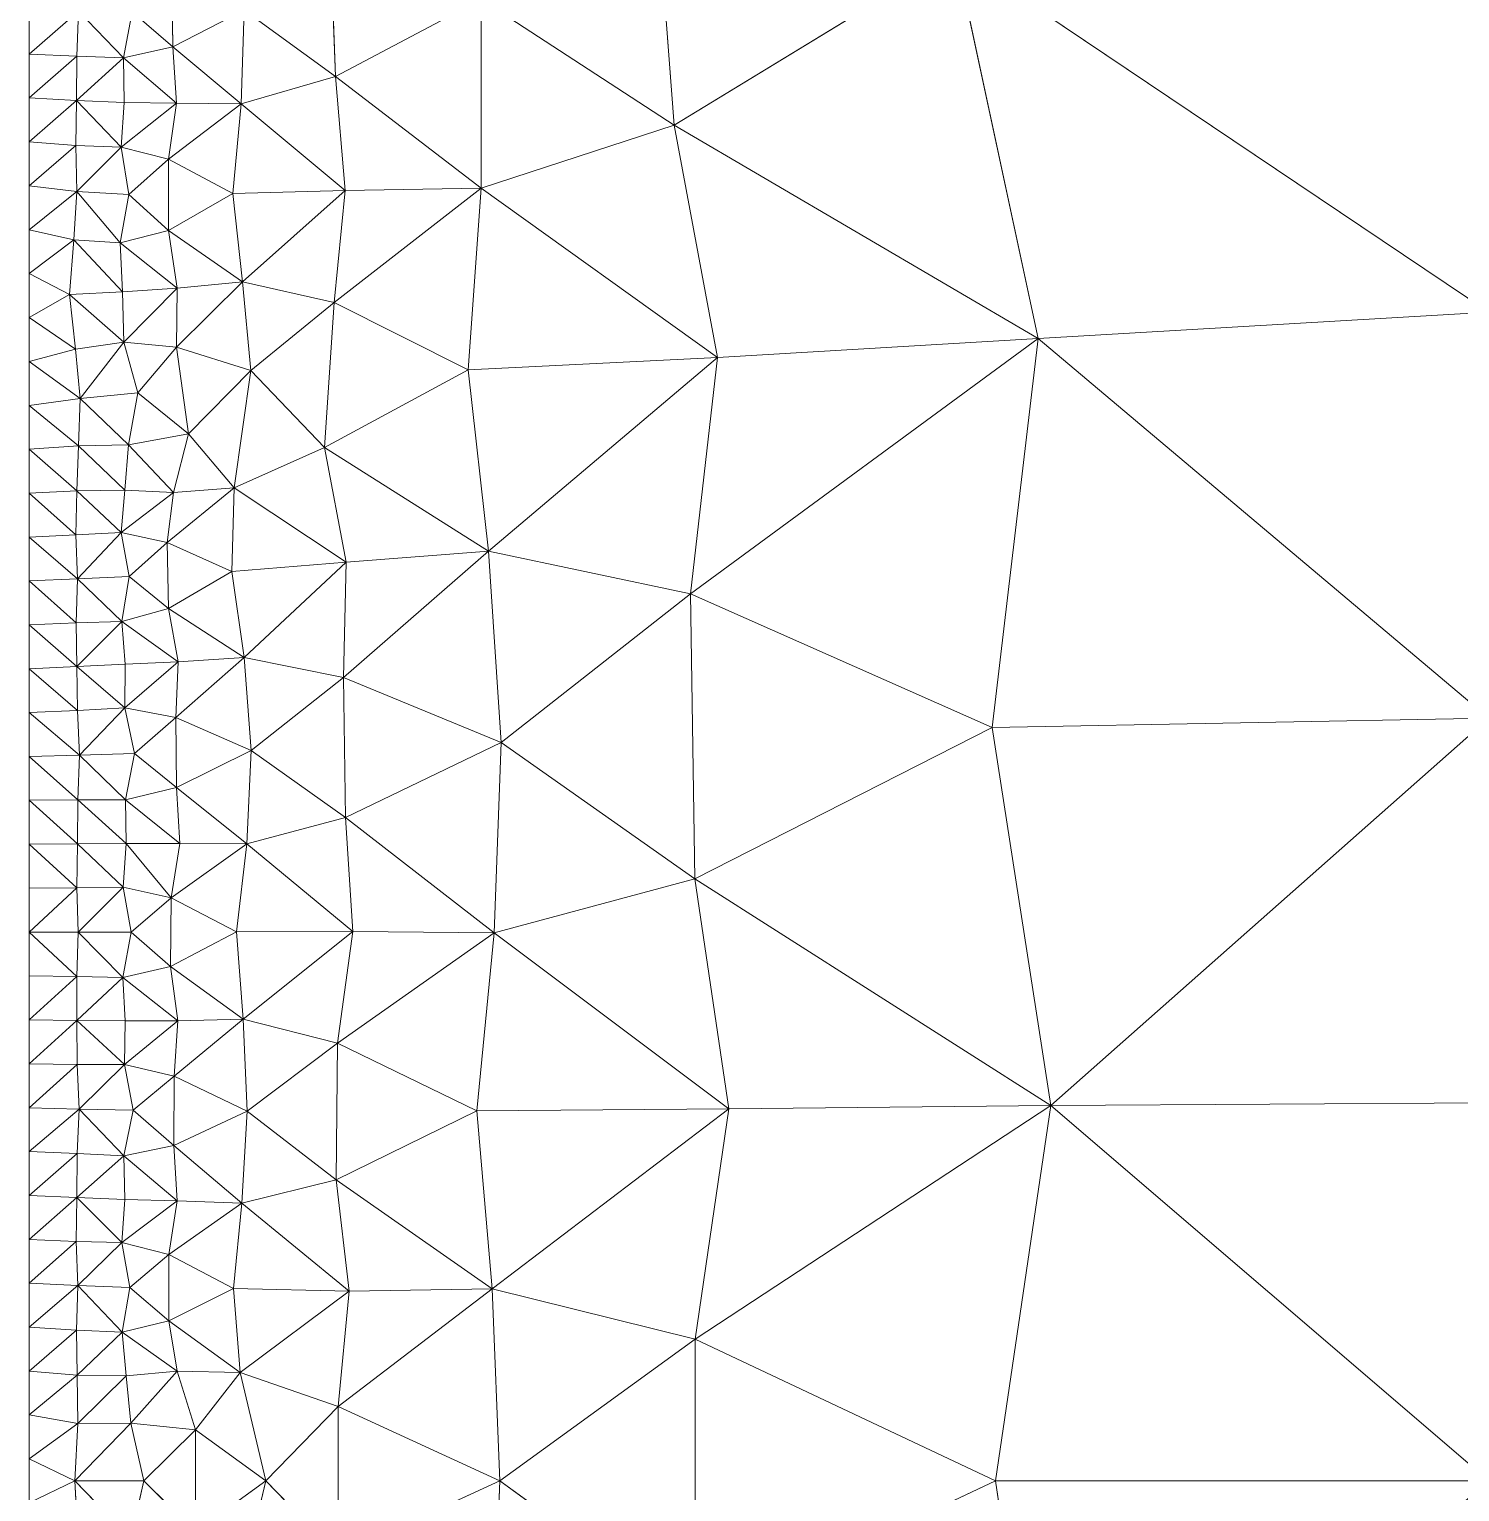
# Model space of a CAD drawing. Header units: metres. Extents: x 0 to 8, y 0 to 4.
# Drawn here: x 6 to 6.98, y 1.992 to 2.994 of the extents above; entities that cross this region are included whole.
import ezdxf

# ---------------------------------------------------------------- set-up
doc = ezdxf.new("R2010")
doc.units = ezdxf.units.M
doc.header["$MEASUREMENT"] = 0
doc.layers.add('losas-1', color=7, linetype='Continuous', lineweight=0)

msp = doc.modelspace()

# ---------------------------------------------------------------- linework, layer by layer
at = {"layer": 'losas-1'}
for p, q in [((6, 4), (6, 0)), ((6.4275, 3.1178), (6.4419, 2.9287)), ((6.2063, 3.0567), (6.2099, 2.9621)), ((6.6346, 3.0463), (6.4419, 2.9287)), ((6.6911, 2.7827), (6.6346, 3.0463)), ((6.6346, 3.0463), (7, 2.8006)), ((6.0977, 3.0305), (6.0984, 2.9825)), ((6.0338, 3.0068), (6, 2.9774)), ((6.0326, 2.9761), (6.0338, 3.0068)), ((6.0338, 3.0068), (6.0645, 2.9749)), ((6.0645, 2.9749), (6.0704, 3.0065)), ((6.0984, 2.9825), (6.0704, 3.0065)), ((6.1472, 3.0075), (6.0984, 2.9825)), ((6.1452, 2.9433), (6.1472, 3.0075)), ((6.2099, 2.9621), (6.1472, 3.0075)), ((6.3096, 3.015), (6.2099, 2.9621)), ((6.3095, 2.8855), (6.3096, 3.015)), ((6.4419, 2.9287), (6.3096, 3.015)), ((6, 2.9774), (6.0326, 2.9761)), ((6.0326, 2.9761), (6, 2.9474)), ((6.0323, 2.9456), (6.0326, 2.9761)), ((6.0645, 2.9749), (6.0326, 2.9761)), ((6.0984, 2.9825), (6.0645, 2.9749)), ((6.1009, 2.9438), (6.0984, 2.9825)), ((6.1452, 2.9433), (6.0984, 2.9825)), ((6.0645, 2.9749), (6.0323, 2.9456)), ((6.065, 2.9444), (6.0645, 2.9749)), ((6.0645, 2.9749), (6.1009, 2.9438)), ((6.2099, 2.9621), (6.1452, 2.9433)), ((6.2165, 2.884), (6.2099, 2.9621)), ((6.2099, 2.9621), (6.3095, 2.8855)), ((6, 2.9474), (6.0323, 2.9456)), ((6.0323, 2.9456), (6, 2.9173)), ((6.0319, 2.9149), (6.0323, 2.9456)), ((6.0323, 2.9456), (6.063, 2.9137)), ((6.065, 2.9444), (6.0323, 2.9456)), ((6.063, 2.9137), (6.065, 2.9444)), ((6.1009, 2.9438), (6.063, 2.9137)), ((6.1009, 2.9438), (6.065, 2.9444)), ((6.1009, 2.9438), (6.0955, 2.9055)), ((6.1452, 2.9433), (6.0955, 2.9055)), ((6.1452, 2.9433), (6.1009, 2.9438)), ((6.1452, 2.9433), (6.1395, 2.8819)), ((6.1452, 2.9433), (6.2165, 2.884)), ((6.4419, 2.9287), (6.3095, 2.8855)), ((6.4715, 2.7696), (6.4419, 2.9287)), ((6.4419, 2.9287), (6.6911, 2.7827)), ((6, 2.9173), (6.0319, 2.9149)), ((6.0319, 2.9149), (6, 2.8872)), ((6.0326, 2.8834), (6.0319, 2.9149)), ((6.063, 2.9137), (6.0319, 2.9149)), ((6.063, 2.9137), (6.0326, 2.8834)), ((6.0683, 2.8813), (6.063, 2.9137)), ((6.0955, 2.9055), (6.063, 2.9137)), ((6.0955, 2.9055), (6.0683, 2.8813)), ((6.0955, 2.9055), (6.0954, 2.8565)), ((6.1395, 2.8819), (6.0955, 2.9055)), ((6, 2.8872), (6.0326, 2.8834)), ((6.0326, 2.8834), (6, 2.8571)), ((6.0305, 2.8503), (6.0326, 2.8834)), ((6.0326, 2.8834), (6.0622, 2.8482)), ((6.0683, 2.8813), (6.0326, 2.8834)), ((6.0622, 2.8482), (6.0683, 2.8813)), ((6.0954, 2.8565), (6.0683, 2.8813)), ((6.1395, 2.8819), (6.0954, 2.8565)), ((6.2165, 2.884), (6.1395, 2.8819)), ((6.1461, 2.8215), (6.1395, 2.8819)), ((6.2165, 2.884), (6.1461, 2.8215)), ((6.3095, 2.8855), (6.2088, 2.8072)), ((6.2165, 2.884), (6.2088, 2.8072)), ((6.3095, 2.8855), (6.2165, 2.884)), ((6.3095, 2.8855), (6.3008, 2.7612)), ((6.3095, 2.8855), (6.4715, 2.7696)), ((6, 2.8571), (6.0305, 2.8503)), ((6.0954, 2.8565), (6.0622, 2.8482)), ((6.1013, 2.8171), (6.0954, 2.8565)), ((6.1461, 2.8215), (6.0954, 2.8565)), ((6, 2.8271), (6.0305, 2.8503)), ((6.0276, 2.8128), (6.0305, 2.8503)), ((6.0305, 2.8503), (6.0638, 2.8145)), ((6.0622, 2.8482), (6.0305, 2.8503)), ((6.0638, 2.8145), (6.0622, 2.8482)), ((6.0622, 2.8482), (6.1013, 2.8171)), ((6, 2.8271), (6.0276, 2.8128)), ((6.1013, 2.8171), (6.0638, 2.8145)), ((6.1013, 2.8171), (6.0648, 2.7801)), ((6.1461, 2.8215), (6.1008, 2.7766)), ((6.1013, 2.8171), (6.1008, 2.7766)), ((6.1461, 2.8215), (6.1013, 2.8171)), ((6.2088, 2.8072), (6.1461, 2.8215)), ((6.1461, 2.8215), (6.1518, 2.7608)), ((6, 2.797), (6.0276, 2.8128)), ((6.0638, 2.8145), (6.0276, 2.8128)), ((6.0317, 2.7754), (6.0276, 2.8128)), ((6.0276, 2.8128), (6.0648, 2.7801)), ((6.0648, 2.7801), (6.0638, 2.8145)), ((6.2088, 2.8072), (6.1518, 2.7608)), ((6.2088, 2.8072), (6.2023, 2.7079)), ((6.3008, 2.7612), (6.2088, 2.8072)), ((6.0317, 2.7754), (6, 2.797)), ((7, 2.8006), (6.6911, 2.7827)), ((6.0648, 2.7801), (6.0317, 2.7754)), ((6.0648, 2.7801), (6.0348, 2.7416)), ((6.0744, 2.7454), (6.0648, 2.7801)), ((6.1008, 2.7766), (6.0648, 2.7801)), ((6.1008, 2.7766), (6.0744, 2.7454)), ((6.1518, 2.7608), (6.1008, 2.7766)), ((6.1008, 2.7766), (6.109, 2.7174)), ((6.6911, 2.7827), (6.4531, 2.6076)), ((6.6911, 2.7827), (6.4715, 2.7696)), ((6.6911, 2.7827), (6.6597, 2.516)), ((6.6911, 2.7827), (7, 2.5225)), ((6, 2.7669), (6.0317, 2.7754)), ((6.0348, 2.7416), (6, 2.7669)), ((6.0348, 2.7416), (6.0317, 2.7754)), ((6.4715, 2.7696), (6.3008, 2.7612)), ((6.4715, 2.7696), (6.3146, 2.637)), ((6.4531, 2.6076), (6.4715, 2.7696)), ((6.1518, 2.7608), (6.109, 2.7174)), ((6.1518, 2.7608), (6.1403, 2.6804)), ((6.2023, 2.7079), (6.1518, 2.7608)), ((6.3008, 2.7612), (6.2023, 2.7079)), ((6.3008, 2.7612), (6.3146, 2.637)), ((6, 2.7368), (6.0348, 2.7416)), ((6.0337, 2.7091), (6, 2.7368)), ((6.0337, 2.7091), (6.0348, 2.7416)), ((6.0744, 2.7454), (6.0348, 2.7416)), ((6.0348, 2.7416), (6.068, 2.7097)), ((6.068, 2.7097), (6.0744, 2.7454)), ((6.109, 2.7174), (6.0744, 2.7454)), ((6.109, 2.7174), (6.068, 2.7097)), ((6.0989, 2.6771), (6.109, 2.7174)), ((6.1403, 2.6804), (6.109, 2.7174)), ((6, 2.7068), (6.0337, 2.7091)), ((6.0327, 2.6782), (6, 2.7068)), ((6.0327, 2.6782), (6.0337, 2.7091)), ((6.068, 2.7097), (6.0337, 2.7091)), ((6.0337, 2.7091), (6.0654, 2.6787)), ((6.0654, 2.6787), (6.068, 2.7097)), ((6.068, 2.7097), (6.0989, 2.6771)), ((6.2023, 2.7079), (6.1403, 2.6804)), ((6.2172, 2.6294), (6.2023, 2.7079)), ((6.3146, 2.637), (6.2023, 2.7079)), ((6, 2.6767), (6.0327, 2.6782)), ((6.032, 2.6481), (6, 2.6767)), ((6.032, 2.6481), (6.0327, 2.6782)), ((6.0654, 2.6787), (6.0327, 2.6782)), ((6.0327, 2.6782), (6.0629, 2.6496)), ((6.0629, 2.6496), (6.0654, 2.6787)), ((6.0989, 2.6771), (6.0629, 2.6496)), ((6.0989, 2.6771), (6.0654, 2.6787)), ((6.0945, 2.6428), (6.1403, 2.6804)), ((6.0989, 2.6771), (6.0945, 2.6428)), ((6.1403, 2.6804), (6.0989, 2.6771)), ((6.1403, 2.6804), (6.1388, 2.6229)), ((6.1403, 2.6804), (6.2172, 2.6294)), ((6, 2.6466), (6.032, 2.6481)), ((6.0331, 2.618), (6, 2.6466)), ((6.0629, 2.6496), (6.032, 2.6481)), ((6.0331, 2.618), (6.032, 2.6481)), ((6.0629, 2.6496), (6.0331, 2.618)), ((6.0685, 2.6195), (6.0629, 2.6496)), ((6.0945, 2.6428), (6.0629, 2.6496)), ((6.0945, 2.6428), (6.0685, 2.6195)), ((6.1388, 2.6229), (6.0945, 2.6428)), ((6.0945, 2.6428), (6.0955, 2.5977)), ((6.3146, 2.637), (6.2152, 2.5503)), ((6.3146, 2.637), (6.2172, 2.6294)), ((6.3146, 2.637), (6.4531, 2.6076)), ((6.3146, 2.637), (6.3234, 2.5059)), ((6.2172, 2.6294), (6.1388, 2.6229)), ((6.2172, 2.6294), (6.1473, 2.5641)), ((6.2152, 2.5503), (6.2172, 2.6294)), ((6, 2.6165), (6.0331, 2.618)), ((6.0322, 2.5878), (6, 2.6165)), ((6.0322, 2.5878), (6.0331, 2.618)), ((6.0685, 2.6195), (6.0331, 2.618)), ((6.0331, 2.618), (6.0634, 2.5888)), ((6.0634, 2.5888), (6.0685, 2.6195)), ((6.0955, 2.5977), (6.0685, 2.6195)), ((6.1388, 2.6229), (6.0955, 2.5977)), ((6.1388, 2.6229), (6.1473, 2.5641)), ((6.4531, 2.6076), (6.3234, 2.5059)), ((6.6597, 2.516), (6.4531, 2.6076)), ((6.4531, 2.6076), (6.456, 2.4123)), ((6.0955, 2.5977), (6.0634, 2.5888)), ((6.102, 2.5611), (6.0955, 2.5977)), ((6.1473, 2.5641), (6.0955, 2.5977)), ((6, 2.5865), (6.0322, 2.5878)), ((6.0326, 2.5579), (6, 2.5865)), ((6.0634, 2.5888), (6.0322, 2.5878)), ((6.0326, 2.5579), (6.0322, 2.5878)), ((6.0634, 2.5888), (6.0326, 2.5579)), ((6.0657, 2.5594), (6.0634, 2.5888)), ((6.0634, 2.5888), (6.102, 2.5611)), ((6, 2.5564), (6.0326, 2.5579)), ((6.0331, 2.5277), (6, 2.5564)), ((6.0657, 2.5594), (6.0326, 2.5579)), ((6.0331, 2.5277), (6.0326, 2.5579)), ((6.0326, 2.5579), (6.0655, 2.5295)), ((6.102, 2.5611), (6.0655, 2.5295)), ((6.0655, 2.5295), (6.0657, 2.5594)), ((6.102, 2.5611), (6.0657, 2.5594)), ((6.1473, 2.5641), (6.1004, 2.5229)), ((6.102, 2.5611), (6.1004, 2.5229)), ((6.1473, 2.5641), (6.102, 2.5611)), ((6.1473, 2.5641), (6.2152, 2.5503)), ((6.1473, 2.5641), (6.1521, 2.5004)), ((6.2152, 2.5503), (6.1521, 2.5004)), ((6.3234, 2.5059), (6.2152, 2.5503)), ((6.2152, 2.5503), (6.2167, 2.4544)), ((6, 2.5263), (6.0331, 2.5277)), ((6.0345, 2.4972), (6, 2.5263)), ((6.0655, 2.5295), (6.0331, 2.5277)), ((6.0345, 2.4972), (6.0331, 2.5277)), ((6.0655, 2.5295), (6.0345, 2.4972)), ((6.0721, 2.4983), (6.0655, 2.5295)), ((6.1004, 2.5229), (6.0655, 2.5295)), ((6.1004, 2.5229), (6.0721, 2.4983)), ((6.1521, 2.5004), (6.1004, 2.5229)), ((6.1004, 2.5229), (6.1008, 2.475)), ((6.6597, 2.516), (6.456, 2.4123)), ((7, 2.5225), (6.6597, 2.516)), ((6.6999, 2.2572), (6.6597, 2.516)), ((7, 2.5225), (6.6999, 2.2572)), ((6.3234, 2.5059), (6.2167, 2.4544)), ((6.3184, 2.3754), (6.3234, 2.5059)), ((6.456, 2.4123), (6.3234, 2.5059)), ((6, 2.4962), (6.0345, 2.4972)), ((6.0333, 2.4666), (6, 2.4962)), ((6.0333, 2.4666), (6.0345, 2.4972)), ((6.0721, 2.4983), (6.0345, 2.4972)), ((6.0345, 2.4972), (6.0659, 2.4666)), ((6.0659, 2.4666), (6.0721, 2.4983)), ((6.1008, 2.475), (6.0721, 2.4983)), ((6.1521, 2.5004), (6.1008, 2.475)), ((6.1491, 2.4363), (6.1521, 2.5004)), ((6.2167, 2.4544), (6.1521, 2.5004)), ((6.1008, 2.475), (6.0659, 2.4666)), ((6.1031, 2.4367), (6.1008, 2.475)), ((6.1491, 2.4363), (6.1008, 2.475)), ((6, 2.4662), (6.0333, 2.4666)), ((6.033, 2.4364), (6, 2.4662)), ((6.033, 2.4364), (6.0333, 2.4666)), ((6.0333, 2.4666), (6.0664, 2.4366)), ((6.0659, 2.4666), (6.0333, 2.4666)), ((6.0659, 2.4666), (6.1031, 2.4367)), ((6.0659, 2.4666), (6.0664, 2.4366)), ((6.2167, 2.4544), (6.1491, 2.4363)), ((6.2216, 2.3763), (6.2167, 2.4544)), ((6.3184, 2.3754), (6.2167, 2.4544)), ((6, 2.4361), (6.033, 2.4364)), ((6.0326, 2.4062), (6, 2.4361)), ((6.033, 2.4364), (6.0326, 2.4062)), ((6.0664, 2.4366), (6.033, 2.4364)), ((6.033, 2.4364), (6.0643, 2.4068)), ((6.0643, 2.4068), (6.0664, 2.4366)), ((6.1031, 2.4367), (6.0664, 2.4366)), ((6.0664, 2.4366), (6.0972, 2.3993)), ((6.0972, 2.3993), (6.1031, 2.4367)), ((6.1491, 2.4363), (6.0972, 2.3993)), ((6.1491, 2.4363), (6.1031, 2.4367)), ((6.1491, 2.4363), (6.1419, 2.376)), ((6.1491, 2.4363), (6.2216, 2.3763)), ((6, 2.406), (6.0326, 2.4062)), ((6.0326, 2.4062), (6, 2.3759)), ((6.0643, 2.4068), (6.0326, 2.4062)), ((6.0326, 2.4062), (6.0336, 2.3758)), ((6.0643, 2.4068), (6.0336, 2.3758)), ((6.0698, 2.3758), (6.0643, 2.4068)), ((6.0643, 2.4068), (6.0972, 2.3993)), ((6.456, 2.4123), (6.3184, 2.3754)), ((6.4792, 2.2548), (6.456, 2.4123)), ((6.6999, 2.2572), (6.456, 2.4123)), ((6.0972, 2.3993), (6.0698, 2.3758)), ((6.0972, 2.3993), (6.0968, 2.3524)), ((6.1419, 2.376), (6.0972, 2.3993)), ((6, 2.3759), (6.0336, 2.3758)), ((6.0325, 2.3455), (6, 2.3759)), ((6.0336, 2.3758), (6.0325, 2.3455)), ((6.0336, 2.3758), (6.064, 2.3448)), ((6.0698, 2.3758), (6.0336, 2.3758)), ((6.064, 2.3448), (6.0698, 2.3758)), ((6.0968, 2.3524), (6.0698, 2.3758)), ((6.1419, 2.376), (6.0968, 2.3524)), ((6.2216, 2.3763), (6.1419, 2.376)), ((6.1419, 2.376), (6.1466, 2.3163)), ((6.2216, 2.3763), (6.1466, 2.3163)), ((6.2111, 2.2999), (6.2216, 2.3763)), ((6.3184, 2.3754), (6.2111, 2.2999)), ((6.3184, 2.3754), (6.2216, 2.3763)), ((6.3184, 2.3754), (6.3067, 2.2534)), ((6.3184, 2.3754), (6.4792, 2.2548)), ((6, 2.3459), (6.0325, 2.3455)), ((6.0325, 2.3455), (6, 2.3158)), ((6.0325, 2.3455), (6.064, 2.3448)), ((6.0327, 2.3154), (6.0325, 2.3455)), ((6.064, 2.3448), (6.0327, 2.3154)), ((6.0968, 2.3524), (6.064, 2.3448)), ((6.064, 2.3448), (6.1019, 2.3152)), ((6.064, 2.3448), (6.0658, 2.3152)), ((6.1019, 2.3152), (6.0968, 2.3524)), ((6.1466, 2.3163), (6.0968, 2.3524)), ((6, 2.3158), (6.0327, 2.3154)), ((6.0327, 2.3154), (6, 2.2857)), ((6.0329, 2.2852), (6.0327, 2.3154)), ((6.0327, 2.3154), (6.0652, 2.2853)), ((6.0658, 2.3152), (6.0327, 2.3154)), ((6.1019, 2.3152), (6.0652, 2.2853)), ((6.0658, 2.3152), (6.0652, 2.2853)), ((6.1019, 2.3152), (6.0658, 2.3152)), ((6.1466, 2.3163), (6.0993, 2.2773)), ((6.0993, 2.2773), (6.1019, 2.3152)), ((6.1466, 2.3163), (6.1019, 2.3152)), ((6.1466, 2.3163), (6.2111, 2.2999)), ((6.1466, 2.3163), (6.1492, 2.2532)), ((6.2111, 2.2999), (6.1492, 2.2532)), ((6.2111, 2.2999), (6.2102, 2.2063)), ((6.3067, 2.2534), (6.2111, 2.2999)), ((6, 2.2857), (6.0329, 2.2852)), ((6.0329, 2.2852), (6, 2.2556)), ((6.0652, 2.2853), (6.0329, 2.2852)), ((6.0342, 2.2547), (6.0329, 2.2852)), ((6.0652, 2.2853), (6.0342, 2.2547)), ((6.0652, 2.2853), (6.0993, 2.2773)), ((6.0712, 2.2539), (6.0652, 2.2853)), ((6.0993, 2.2773), (6.0712, 2.2539)), ((6.0993, 2.2773), (6.0991, 2.2297)), ((6.1492, 2.2532), (6.0993, 2.2773)), ((6, 2.2556), (6.0342, 2.2547)), ((6.0342, 2.2547), (6, 2.2256)), ((6.0328, 2.2242), (6.0342, 2.2547)), ((6.0342, 2.2547), (6.0649, 2.2227)), ((6.0712, 2.2539), (6.0342, 2.2547)), ((6.4792, 2.2548), (6.3067, 2.2534)), ((6.4792, 2.2548), (6.3172, 2.1315)), ((6.6999, 2.2572), (6.4561, 2.097)), ((6.4561, 2.097), (6.4792, 2.2548)), ((6.6999, 2.2572), (6.4792, 2.2548)), ((6.6999, 2.2572), (6.662, 2)), ((7, 2.259), (6.6999, 2.2572)), ((6.6999, 2.2572), (7, 2)), ((6.0649, 2.2227), (6.0712, 2.2539)), ((6.0991, 2.2297), (6.0712, 2.2539)), ((6.1492, 2.2532), (6.0991, 2.2297)), ((6.1457, 2.1903), (6.1492, 2.2532)), ((6.2102, 2.2063), (6.1492, 2.2532)), ((6.3067, 2.2534), (6.2102, 2.2063)), ((6.3067, 2.2534), (6.3172, 2.1315)), ((6, 2.2256), (6.0328, 2.2242)), ((6.0991, 2.2297), (6.0649, 2.2227)), ((6.1013, 2.1919), (6.0991, 2.2297)), ((6.1457, 2.1903), (6.0991, 2.2297)), ((6.0328, 2.2242), (6, 2.1955)), ((6.0325, 2.1941), (6.0328, 2.2242)), ((6.0649, 2.2227), (6.0325, 2.1941)), ((6.0649, 2.2227), (6.0328, 2.2242)), ((6.0654, 2.1928), (6.0649, 2.2227)), ((6.0649, 2.2227), (6.1013, 2.1919)), ((6.2102, 2.2063), (6.1457, 2.1903)), ((6.2191, 2.1299), (6.2102, 2.2063)), ((6.3172, 2.1315), (6.2102, 2.2063)), ((6, 2.1955), (6.0325, 2.1941)), ((6.0325, 2.1941), (6, 2.1654)), ((6.0322, 2.164), (6.0325, 2.1941)), ((6.0325, 2.1941), (6.0634, 2.1633)), ((6.0654, 2.1928), (6.0325, 2.1941)), ((6.0634, 2.1633), (6.0654, 2.1928)), ((6.1013, 2.1919), (6.0634, 2.1633)), ((6.1013, 2.1919), (6.0654, 2.1928)), ((6.1013, 2.1919), (6.0957, 2.1551)), ((6.1457, 2.1903), (6.0957, 2.1551)), ((6.1457, 2.1903), (6.1013, 2.1919)), ((6.1457, 2.1903), (6.1399, 2.1317)), ((6.1457, 2.1903), (6.2191, 2.1299)), ((6, 2.1654), (6.0322, 2.164)), ((6.0322, 2.164), (6, 2.1353)), ((6.0332, 2.1337), (6.0322, 2.164)), ((6.0634, 2.1633), (6.0322, 2.164)), ((6.0634, 2.1633), (6.0332, 2.1337)), ((6.0689, 2.1325), (6.0634, 2.1633)), ((6.0957, 2.1551), (6.0634, 2.1633)), ((6.0957, 2.1551), (6.0689, 2.1325)), ((6.1399, 2.1317), (6.0957, 2.1551)), ((6.0957, 2.1551), (6.0957, 2.1096)), ((6, 2.1353), (6.0332, 2.1337)), ((6.0332, 2.1337), (6, 2.1053)), ((6.0323, 2.1032), (6.0332, 2.1337)), ((6.0332, 2.1337), (6.0637, 2.1019)), ((6.0689, 2.1325), (6.0332, 2.1337)), ((6.0637, 2.1019), (6.0689, 2.1325)), ((6.0957, 2.1096), (6.0689, 2.1325)), ((6.1399, 2.1317), (6.0957, 2.1096)), ((6.1399, 2.1317), (6.2191, 2.1299)), ((6.1445, 2.0741), (6.1399, 2.1317)), ((6.2191, 2.1299), (6.1445, 2.0741)), ((6.3172, 2.1315), (6.2116, 2.0509)), ((6.2191, 2.1299), (6.2116, 2.0509)), ((6.3172, 2.1315), (6.2191, 2.1299)), ((6.3172, 2.1315), (6.4561, 2.097)), ((6.3172, 2.1315), (6.3223, 2)), ((6, 2.1053), (6.0323, 2.1032)), ((6.0957, 2.1096), (6.0637, 2.1019)), ((6.1014, 2.0752), (6.0957, 2.1096)), ((6.1445, 2.0741), (6.0957, 2.1096)), ((6.0323, 2.1032), (6, 2.0752)), ((6.0329, 2.0723), (6.0323, 2.1032)), ((6.0637, 2.1019), (6.0323, 2.1032)), ((6.0637, 2.1019), (6.0329, 2.0723)), ((6.0665, 2.072), (6.0637, 2.1019)), ((6.0637, 2.1019), (6.1014, 2.0752)), ((6.4561, 2.097), (6.3223, 2)), ((6.662, 2), (6.4561, 2.097)), ((6.4561, 2.097), (6.4561, 1.903)), ((6, 2.0752), (6.0329, 2.0723)), ((6.1014, 2.0752), (6.0665, 2.072)), ((6.1014, 2.0752), (6.0696, 2.0395)), ((6.1138, 2.035), (6.1014, 2.0752)), ((6.1445, 2.0741), (6.1014, 2.0752)), ((6.0329, 2.0723), (6, 2.0451)), ((6.0333, 2.0392), (6.0329, 2.0723)), ((6.0665, 2.072), (6.0329, 2.0723)), ((6.0665, 2.072), (6.0333, 2.0392)), ((6.0696, 2.0395), (6.0665, 2.072)), ((6.1445, 2.0741), (6.1138, 2.035)), ((6.1445, 2.0741), (6.162, 2)), ((6.2116, 2.0509), (6.1445, 2.0741)), ((6, 2.0451), (6.0333, 2.0392)), ((6.2116, 2.0509), (6.162, 2)), ((6.3223, 2), (6.2116, 2.0509)), ((6.2116, 2.0509), (6.2116, 1.9491)), ((6, 2.015), (6.0333, 2.0392)), ((6.0696, 2.0395), (6.0313, 2)), ((6.0313, 2), (6.0333, 2.0392)), ((6.0696, 2.0395), (6.0333, 2.0392)), ((6.0785, 2), (6.0696, 2.0395)), ((6.1138, 2.035), (6.0696, 2.0395)), ((6.1138, 2.035), (6.0785, 2)), ((6.162, 2), (6.1138, 2.035)), ((6.1138, 2.035), (6.1138, 1.965)), ((6, 2.015), (6.0313, 2)), ((6, 1.985), (6.0313, 2)), ((6.0333, 1.9608), (6.0313, 2)), ((6.0313, 2), (6.0696, 1.9605)), ((6.0785, 2), (6.0313, 2)), ((6.0696, 1.9605), (6.0785, 2)), ((6.1138, 1.965), (6.0785, 2)), ((6.162, 2), (6.1138, 1.965)), ((6.162, 2), (6.1445, 1.9259)), ((6.2116, 1.9491), (6.162, 2)), ((6.3223, 2), (6.2116, 1.9491)), ((6.3172, 1.8685), (6.3223, 2)), ((6.4561, 1.903), (6.3223, 2)), ((6.662, 2), (6.4561, 1.903)), ((6.6999, 1.7428), (6.662, 2)), ((7, 2), (6.662, 2))]:
    msp.add_line(p, q, dxfattribs=at)
for points in [[(6.4419, 2.9287), (6.4275, 3.1178), (6.3096, 3.015)], [(6.4419, 2.9287), (6.6346, 3.0463), (6.4275, 3.1178)], [(6.6346, 3.0463), (7, 2.8006), (7, 3.1178)], [(6.2099, 2.9621), (6.2063, 3.0567), (6.1472, 3.0075)], [(6.2099, 2.9621), (6.3096, 3.015), (6.2063, 3.0567)], [(6.4419, 2.9287), (6.6911, 2.7827), (6.6346, 3.0463)], [(6.6911, 2.7827), (7, 2.8006), (6.6346, 3.0463)], [(6.0984, 2.9825), (6.0977, 3.0305), (6.0704, 3.0065)], [(6.0984, 2.9825), (6.1472, 3.0075), (6.0977, 3.0305)], [(6.0338, 3.0068), (6, 2.9774), (6.0326, 2.9761)], [(6.0326, 2.9761), (6.0645, 2.9749), (6.0338, 3.0068)], [(6.0338, 3.0068), (6.0645, 2.9749), (6.0704, 3.0065)], [(6.0645, 2.9749), (6.0984, 2.9825), (6.0704, 3.0065)], [(6.0984, 2.9825), (6.1452, 2.9433), (6.1472, 3.0075)], [(6.1452, 2.9433), (6.2099, 2.9621), (6.1472, 3.0075)], [(6.2099, 2.9621), (6.3095, 2.8855), (6.3096, 3.015)], [(6.3095, 2.8855), (6.4419, 2.9287), (6.3096, 3.015)], [(6.0326, 2.9761), (6, 2.9474), (6.0323, 2.9456)], [(6.0323, 2.9456), (6.0645, 2.9749), (6.0326, 2.9761)], [(6.0645, 2.9749), (6.1009, 2.9438), (6.0984, 2.9825)], [(6.0984, 2.9825), (6.1009, 2.9438), (6.1452, 2.9433)], [(6.0323, 2.9456), (6.065, 2.9444), (6.0645, 2.9749)], [(6.065, 2.9444), (6.1009, 2.9438), (6.0645, 2.9749)], [(6.1452, 2.9433), (6.2165, 2.884), (6.2099, 2.9621)], [(6.2165, 2.884), (6.3095, 2.8855), (6.2099, 2.9621)], [(6.0323, 2.9456), (6, 2.9173), (6.0319, 2.9149)], [(6.0319, 2.9149), (6.063, 2.9137), (6.0323, 2.9456)], [(6.0323, 2.9456), (6.063, 2.9137), (6.065, 2.9444)], [(6.063, 2.9137), (6.1009, 2.9438), (6.065, 2.9444)], [(6.063, 2.9137), (6.0955, 2.9055), (6.1009, 2.9438)], [(6.0955, 2.9055), (6.1452, 2.9433), (6.1009, 2.9438)], [(6.0955, 2.9055), (6.1395, 2.8819), (6.1452, 2.9433)], [(6.1395, 2.8819), (6.2165, 2.884), (6.1452, 2.9433)], [(6.3095, 2.8855), (6.4715, 2.7696), (6.4419, 2.9287)], [(6.4715, 2.7696), (6.6911, 2.7827), (6.4419, 2.9287)], [(6.0319, 2.9149), (6, 2.8872), (6.0326, 2.8834)], [(6.0326, 2.8834), (6.063, 2.9137), (6.0319, 2.9149)], [(6.0326, 2.8834), (6.0683, 2.8813), (6.063, 2.9137)], [(6.0683, 2.8813), (6.0955, 2.9055), (6.063, 2.9137)], [(6.0954, 2.8565), (6.0955, 2.9055), (6.0683, 2.8813)], [(6.0954, 2.8565), (6.1395, 2.8819), (6.0955, 2.9055)], [(6.0326, 2.8834), (6, 2.8571), (6.0305, 2.8503)], [(6.0305, 2.8503), (6.0622, 2.8482), (6.0326, 2.8834)], [(6.0326, 2.8834), (6.0622, 2.8482), (6.0683, 2.8813)], [(6.0622, 2.8482), (6.0954, 2.8565), (6.0683, 2.8813)], [(6.0954, 2.8565), (6.1461, 2.8215), (6.1395, 2.8819)], [(6.1461, 2.8215), (6.2165, 2.884), (6.1395, 2.8819)], [(6.1461, 2.8215), (6.2088, 2.8072), (6.2165, 2.884)], [(6.2088, 2.8072), (6.3008, 2.7612), (6.3095, 2.8855)], [(6.2088, 2.8072), (6.3095, 2.8855), (6.2165, 2.884)], [(6.3008, 2.7612), (6.4715, 2.7696), (6.3095, 2.8855)], [(6.0622, 2.8482), (6.1013, 2.8171), (6.0954, 2.8565)], [(6.0954, 2.8565), (6.1013, 2.8171), (6.1461, 2.8215)], [(6.0305, 2.8503), (6, 2.8271), (6.0276, 2.8128)], [(6.0276, 2.8128), (6.0638, 2.8145), (6.0305, 2.8503)], [(6.0305, 2.8503), (6.0638, 2.8145), (6.0622, 2.8482)], [(6.0638, 2.8145), (6.1013, 2.8171), (6.0622, 2.8482)], [(6.0648, 2.7801), (6.1013, 2.8171), (6.0638, 2.8145)], [(6.0648, 2.7801), (6.1008, 2.7766), (6.1013, 2.8171)], [(6.1008, 2.7766), (6.1518, 2.7608), (6.1461, 2.8215)], [(6.1008, 2.7766), (6.1461, 2.8215), (6.1013, 2.8171)], [(6.1518, 2.7608), (6.2088, 2.8072), (6.1461, 2.8215)], [(6.0276, 2.8128), (6, 2.797), (6.0317, 2.7754)], [(6.0276, 2.8128), (6.0648, 2.7801), (6.0638, 2.8145)], [(6.0317, 2.7754), (6.0648, 2.7801), (6.0276, 2.8128)], [(6.2023, 2.7079), (6.2088, 2.8072), (6.1518, 2.7608)], [(6.2023, 2.7079), (6.3008, 2.7612), (6.2088, 2.8072)], [(6.6911, 2.7827), (7, 2.5225), (7, 2.8006)], [(6.0348, 2.7416), (6.0648, 2.7801), (6.0317, 2.7754)], [(6.0348, 2.7416), (6.0744, 2.7454), (6.0648, 2.7801)], [(6.0744, 2.7454), (6.1008, 2.7766), (6.0648, 2.7801)], [(6.109, 2.7174), (6.1008, 2.7766), (6.0744, 2.7454)], [(6.109, 2.7174), (6.1518, 2.7608), (6.1008, 2.7766)], [(6.4531, 2.6076), (6.6597, 2.516), (6.6911, 2.7827)], [(6.4531, 2.6076), (6.6911, 2.7827), (6.4715, 2.7696)], [(6.6597, 2.516), (7, 2.5225), (6.6911, 2.7827)], [(6, 2.7669), (6.0348, 2.7416), (6.0317, 2.7754)], [(6.3146, 2.637), (6.4715, 2.7696), (6.3008, 2.7612)], [(6.3146, 2.637), (6.4531, 2.6076), (6.4715, 2.7696)], [(6.109, 2.7174), (6.1403, 2.6804), (6.1518, 2.7608)], [(6.1518, 2.7608), (6.1403, 2.6804), (6.2023, 2.7079)], [(6.2023, 2.7079), (6.3146, 2.637), (6.3008, 2.7612)], [(6, 2.7368), (6.0337, 2.7091), (6.0348, 2.7416)], [(6.0337, 2.7091), (6.068, 2.7097), (6.0348, 2.7416)], [(6.0348, 2.7416), (6.068, 2.7097), (6.0744, 2.7454)], [(6.068, 2.7097), (6.109, 2.7174), (6.0744, 2.7454)], [(6.068, 2.7097), (6.0989, 2.6771), (6.109, 2.7174)], [(6.0989, 2.6771), (6.1403, 2.6804), (6.109, 2.7174)], [(6, 2.7068), (6.0327, 2.6782), (6.0337, 2.7091)], [(6.0327, 2.6782), (6.0654, 2.6787), (6.0337, 2.7091)], [(6.0337, 2.7091), (6.0654, 2.6787), (6.068, 2.7097)], [(6.0654, 2.6787), (6.0989, 2.6771), (6.068, 2.7097)], [(6.1403, 2.6804), (6.2172, 2.6294), (6.2023, 2.7079)], [(6.2023, 2.7079), (6.2172, 2.6294), (6.3146, 2.637)], [(6, 2.6767), (6.032, 2.6481), (6.0327, 2.6782)], [(6.032, 2.6481), (6.0629, 2.6496), (6.0327, 2.6782)], [(6.0327, 2.6782), (6.0629, 2.6496), (6.0654, 2.6787)], [(6.0629, 2.6496), (6.0989, 2.6771), (6.0654, 2.6787)], [(6.0629, 2.6496), (6.0945, 2.6428), (6.0989, 2.6771)], [(6.0945, 2.6428), (6.1403, 2.6804), (6.0989, 2.6771)], [(6.1388, 2.6229), (6.1403, 2.6804), (6.0945, 2.6428)], [(6.1388, 2.6229), (6.2172, 2.6294), (6.1403, 2.6804)], [(6, 2.6466), (6.0331, 2.618), (6.032, 2.6481)], [(6.0331, 2.618), (6.0629, 2.6496), (6.032, 2.6481)], [(6.0331, 2.618), (6.0685, 2.6195), (6.0629, 2.6496)], [(6.0685, 2.6195), (6.0945, 2.6428), (6.0629, 2.6496)], [(6.0955, 2.5977), (6.0945, 2.6428), (6.0685, 2.6195)], [(6.0955, 2.5977), (6.1388, 2.6229), (6.0945, 2.6428)], [(6.2152, 2.5503), (6.3234, 2.5059), (6.3146, 2.637)], [(6.2152, 2.5503), (6.3146, 2.637), (6.2172, 2.6294)], [(6.3234, 2.5059), (6.4531, 2.6076), (6.3146, 2.637)], [(6.1473, 2.5641), (6.2172, 2.6294), (6.1388, 2.6229)], [(6.1473, 2.5641), (6.2152, 2.5503), (6.2172, 2.6294)], [(6, 2.6165), (6.0322, 2.5878), (6.0331, 2.618)], [(6.0322, 2.5878), (6.0634, 2.5888), (6.0331, 2.618)], [(6.0331, 2.618), (6.0634, 2.5888), (6.0685, 2.6195)], [(6.0634, 2.5888), (6.0955, 2.5977), (6.0685, 2.6195)], [(6.0955, 2.5977), (6.1473, 2.5641), (6.1388, 2.6229)], [(6.456, 2.4123), (6.4531, 2.6076), (6.3234, 2.5059)], [(6.456, 2.4123), (6.6597, 2.516), (6.4531, 2.6076)], [(6.0634, 2.5888), (6.102, 2.5611), (6.0955, 2.5977)], [(6.0955, 2.5977), (6.102, 2.5611), (6.1473, 2.5641)], [(6, 2.5865), (6.0326, 2.5579), (6.0322, 2.5878)], [(6.0326, 2.5579), (6.0634, 2.5888), (6.0322, 2.5878)], [(6.0326, 2.5579), (6.0657, 2.5594), (6.0634, 2.5888)], [(6.0657, 2.5594), (6.102, 2.5611), (6.0634, 2.5888)], [(6, 2.5564), (6.0331, 2.5277), (6.0326, 2.5579)], [(6.0326, 2.5579), (6.0655, 2.5295), (6.0657, 2.5594)], [(6.0331, 2.5277), (6.0655, 2.5295), (6.0326, 2.5579)], [(6.0655, 2.5295), (6.1004, 2.5229), (6.102, 2.5611)], [(6.0655, 2.5295), (6.102, 2.5611), (6.0657, 2.5594)], [(6.1004, 2.5229), (6.1521, 2.5004), (6.1473, 2.5641)], [(6.1004, 2.5229), (6.1473, 2.5641), (6.102, 2.5611)], [(6.1521, 2.5004), (6.2152, 2.5503), (6.1473, 2.5641)], [(6.2167, 2.4544), (6.2152, 2.5503), (6.1521, 2.5004)], [(6.2167, 2.4544), (6.3234, 2.5059), (6.2152, 2.5503)], [(6, 2.5263), (6.0345, 2.4972), (6.0331, 2.5277)], [(6.0345, 2.4972), (6.0655, 2.5295), (6.0331, 2.5277)], [(6.0345, 2.4972), (6.0721, 2.4983), (6.0655, 2.5295)], [(6.0721, 2.4983), (6.1004, 2.5229), (6.0655, 2.5295)], [(6.1008, 2.475), (6.1004, 2.5229), (6.0721, 2.4983)], [(6.1008, 2.475), (6.1521, 2.5004), (6.1004, 2.5229)], [(6.456, 2.4123), (6.6999, 2.2572), (6.6597, 2.516)], [(6.6999, 2.2572), (7, 2.5225), (6.6597, 2.516)], [(6.6999, 2.2572), (7, 2.259), (7, 2.5225)], [(6.2167, 2.4544), (6.3184, 2.3754), (6.3234, 2.5059)], [(6.3184, 2.3754), (6.456, 2.4123), (6.3234, 2.5059)], [(6, 2.4962), (6.0333, 2.4666), (6.0345, 2.4972)], [(6.0333, 2.4666), (6.0659, 2.4666), (6.0345, 2.4972)], [(6.0345, 2.4972), (6.0659, 2.4666), (6.0721, 2.4983)], [(6.0659, 2.4666), (6.1008, 2.475), (6.0721, 2.4983)], [(6.1008, 2.475), (6.1491, 2.4363), (6.1521, 2.5004)], [(6.1491, 2.4363), (6.2167, 2.4544), (6.1521, 2.5004)], [(6.0659, 2.4666), (6.1031, 2.4367), (6.1008, 2.475)], [(6.1008, 2.475), (6.1031, 2.4367), (6.1491, 2.4363)], [(6, 2.4662), (6.033, 2.4364), (6.0333, 2.4666)], [(6.033, 2.4364), (6.0664, 2.4366), (6.0333, 2.4666)], [(6.0333, 2.4666), (6.0664, 2.4366), (6.0659, 2.4666)], [(6.0664, 2.4366), (6.1031, 2.4367), (6.0659, 2.4666)], [(6.1491, 2.4363), (6.2216, 2.3763), (6.2167, 2.4544)], [(6.2167, 2.4544), (6.2216, 2.3763), (6.3184, 2.3754)], [(6, 2.4361), (6.0326, 2.4062), (6.033, 2.4364)], [(6.0326, 2.4062), (6.0643, 2.4068), (6.033, 2.4364)], [(6.033, 2.4364), (6.0643, 2.4068), (6.0664, 2.4366)], [(6.0643, 2.4068), (6.0972, 2.3993), (6.0664, 2.4366)], [(6.0664, 2.4366), (6.0972, 2.3993), (6.1031, 2.4367)], [(6.0972, 2.3993), (6.1491, 2.4363), (6.1031, 2.4367)], [(6.0972, 2.3993), (6.1419, 2.376), (6.1491, 2.4363)], [(6.1419, 2.376), (6.2216, 2.3763), (6.1491, 2.4363)], [(6.0326, 2.4062), (6, 2.3759), (6.0336, 2.3758)], [(6.0336, 2.3758), (6.0643, 2.4068), (6.0326, 2.4062)], [(6.0336, 2.3758), (6.0698, 2.3758), (6.0643, 2.4068)], [(6.0698, 2.3758), (6.0972, 2.3993), (6.0643, 2.4068)], [(6.3184, 2.3754), (6.4792, 2.2548), (6.456, 2.4123)], [(6.456, 2.4123), (6.4792, 2.2548), (6.6999, 2.2572)], [(6.0968, 2.3524), (6.0972, 2.3993), (6.0698, 2.3758)], [(6.0968, 2.3524), (6.1419, 2.376), (6.0972, 2.3993)], [(6, 2.3759), (6.0325, 2.3455), (6.0336, 2.3758)], [(6.0325, 2.3455), (6.064, 2.3448), (6.0336, 2.3758)], [(6.0336, 2.3758), (6.064, 2.3448), (6.0698, 2.3758)], [(6.064, 2.3448), (6.0968, 2.3524), (6.0698, 2.3758)], [(6.0968, 2.3524), (6.1466, 2.3163), (6.1419, 2.376)], [(6.1466, 2.3163), (6.2216, 2.3763), (6.1419, 2.376)], [(6.1466, 2.3163), (6.2111, 2.2999), (6.2216, 2.3763)], [(6.2111, 2.2999), (6.3184, 2.3754), (6.2216, 2.3763)], [(6.2111, 2.2999), (6.3067, 2.2534), (6.3184, 2.3754)], [(6.3067, 2.2534), (6.4792, 2.2548), (6.3184, 2.3754)], [(6.0325, 2.3455), (6, 2.3158), (6.0327, 2.3154)], [(6.0327, 2.3154), (6.064, 2.3448), (6.0325, 2.3455)], [(6.0327, 2.3154), (6.0658, 2.3152), (6.064, 2.3448)], [(6.064, 2.3448), (6.1019, 2.3152), (6.0968, 2.3524)], [(6.0658, 2.3152), (6.1019, 2.3152), (6.064, 2.3448)], [(6.0968, 2.3524), (6.1019, 2.3152), (6.1466, 2.3163)], [(6.0327, 2.3154), (6, 2.2857), (6.0329, 2.2852)], [(6.0327, 2.3154), (6.0652, 2.2853), (6.0658, 2.3152)], [(6.0329, 2.2852), (6.0652, 2.2853), (6.0327, 2.3154)], [(6.0652, 2.2853), (6.0993, 2.2773), (6.1019, 2.3152)], [(6.0652, 2.2853), (6.1019, 2.3152), (6.0658, 2.3152)], [(6.0993, 2.2773), (6.1492, 2.2532), (6.1466, 2.3163)], [(6.0993, 2.2773), (6.1466, 2.3163), (6.1019, 2.3152)], [(6.1492, 2.2532), (6.2111, 2.2999), (6.1466, 2.3163)], [(6.2102, 2.2063), (6.2111, 2.2999), (6.1492, 2.2532)], [(6.2102, 2.2063), (6.3067, 2.2534), (6.2111, 2.2999)], [(6.0329, 2.2852), (6, 2.2556), (6.0342, 2.2547)], [(6.0342, 2.2547), (6.0652, 2.2853), (6.0329, 2.2852)], [(6.0342, 2.2547), (6.0712, 2.2539), (6.0652, 2.2853)], [(6.0712, 2.2539), (6.0993, 2.2773), (6.0652, 2.2853)], [(6.0991, 2.2297), (6.0993, 2.2773), (6.0712, 2.2539)], [(6.0991, 2.2297), (6.1492, 2.2532), (6.0993, 2.2773)], [(6.0342, 2.2547), (6, 2.2256), (6.0328, 2.2242)], [(6.0328, 2.2242), (6.0649, 2.2227), (6.0342, 2.2547)], [(6.0342, 2.2547), (6.0649, 2.2227), (6.0712, 2.2539)], [(6.3172, 2.1315), (6.4792, 2.2548), (6.3067, 2.2534)], [(6.3172, 2.1315), (6.4561, 2.097), (6.4792, 2.2548)], [(6.4561, 2.097), (6.662, 2), (6.6999, 2.2572)], [(6.4561, 2.097), (6.6999, 2.2572), (6.4792, 2.2548)], [(6.662, 2), (7, 2), (6.6999, 2.2572)], [(6.6999, 2.2572), (7, 2), (7, 2.259)], [(6.0649, 2.2227), (6.0991, 2.2297), (6.0712, 2.2539)], [(6.0991, 2.2297), (6.1457, 2.1903), (6.1492, 2.2532)], [(6.1457, 2.1903), (6.2102, 2.2063), (6.1492, 2.2532)], [(6.2102, 2.2063), (6.3172, 2.1315), (6.3067, 2.2534)], [(6.0649, 2.2227), (6.1013, 2.1919), (6.0991, 2.2297)], [(6.0991, 2.2297), (6.1013, 2.1919), (6.1457, 2.1903)], [(6.0328, 2.2242), (6, 2.1955), (6.0325, 2.1941)], [(6.0325, 2.1941), (6.0649, 2.2227), (6.0328, 2.2242)], [(6.0325, 2.1941), (6.0654, 2.1928), (6.0649, 2.2227)], [(6.0654, 2.1928), (6.1013, 2.1919), (6.0649, 2.2227)], [(6.1457, 2.1903), (6.2191, 2.1299), (6.2102, 2.2063)], [(6.2102, 2.2063), (6.2191, 2.1299), (6.3172, 2.1315)], [(6.0325, 2.1941), (6, 2.1654), (6.0322, 2.164)], [(6.0322, 2.164), (6.0634, 2.1633), (6.0325, 2.1941)], [(6.0325, 2.1941), (6.0634, 2.1633), (6.0654, 2.1928)], [(6.0634, 2.1633), (6.1013, 2.1919), (6.0654, 2.1928)], [(6.0634, 2.1633), (6.0957, 2.1551), (6.1013, 2.1919)], [(6.0957, 2.1551), (6.1457, 2.1903), (6.1013, 2.1919)], [(6.0957, 2.1551), (6.1399, 2.1317), (6.1457, 2.1903)], [(6.1399, 2.1317), (6.2191, 2.1299), (6.1457, 2.1903)], [(6.0322, 2.164), (6, 2.1353), (6.0332, 2.1337)], [(6.0332, 2.1337), (6.0634, 2.1633), (6.0322, 2.164)], [(6.0332, 2.1337), (6.0689, 2.1325), (6.0634, 2.1633)], [(6.0689, 2.1325), (6.0957, 2.1551), (6.0634, 2.1633)], [(6.0957, 2.1096), (6.0957, 2.1551), (6.0689, 2.1325)], [(6.0957, 2.1096), (6.1399, 2.1317), (6.0957, 2.1551)], [(6.0332, 2.1337), (6, 2.1053), (6.0323, 2.1032)], [(6.0323, 2.1032), (6.0637, 2.1019), (6.0332, 2.1337)], [(6.0332, 2.1337), (6.0637, 2.1019), (6.0689, 2.1325)], [(6.0637, 2.1019), (6.0957, 2.1096), (6.0689, 2.1325)], [(6.0957, 2.1096), (6.1445, 2.0741), (6.1399, 2.1317)], [(6.1445, 2.0741), (6.2191, 2.1299), (6.1399, 2.1317)], [(6.1445, 2.0741), (6.2116, 2.0509), (6.2191, 2.1299)], [(6.2116, 2.0509), (6.3223, 2), (6.3172, 2.1315)], [(6.2116, 2.0509), (6.3172, 2.1315), (6.2191, 2.1299)], [(6.3223, 2), (6.4561, 2.097), (6.3172, 2.1315)], [(6.0637, 2.1019), (6.1014, 2.0752), (6.0957, 2.1096)], [(6.0957, 2.1096), (6.1014, 2.0752), (6.1445, 2.0741)], [(6.0323, 2.1032), (6, 2.0752), (6.0329, 2.0723)], [(6.0329, 2.0723), (6.0637, 2.1019), (6.0323, 2.1032)], [(6.0329, 2.0723), (6.0665, 2.072), (6.0637, 2.1019)], [(6.0665, 2.072), (6.1014, 2.0752), (6.0637, 2.1019)], [(6.4561, 1.903), (6.4561, 2.097), (6.3223, 2)], [(6.4561, 1.903), (6.662, 2), (6.4561, 2.097)], [(6.0696, 2.0395), (6.1014, 2.0752), (6.0665, 2.072)], [(6.0696, 2.0395), (6.1138, 2.035), (6.1014, 2.0752)], [(6.1138, 2.035), (6.1445, 2.0741), (6.1014, 2.0752)], [(6.0329, 2.0723), (6, 2.0451), (6.0333, 2.0392)], [(6.0333, 2.0392), (6.0665, 2.072), (6.0329, 2.0723)], [(6.0333, 2.0392), (6.0696, 2.0395), (6.0665, 2.072)], [(6.1138, 2.035), (6.162, 2), (6.1445, 2.0741)], [(6.1445, 2.0741), (6.162, 2), (6.2116, 2.0509)], [(6.2116, 1.9491), (6.2116, 2.0509), (6.162, 2)], [(6.2116, 1.9491), (6.3223, 2), (6.2116, 2.0509)], [(6.0333, 2.0392), (6, 2.015), (6.0313, 2)], [(6.0313, 2), (6.0785, 2), (6.0696, 2.0395)], [(6.0313, 2), (6.0696, 2.0395), (6.0333, 2.0392)], [(6.0785, 2), (6.1138, 2.035), (6.0696, 2.0395)], [(6.1138, 1.965), (6.1138, 2.035), (6.0785, 2)], [(6.1138, 1.965), (6.162, 2), (6.1138, 2.035)], [(6.0313, 2), (6, 1.985), (6.0333, 1.9608)], [(6.0313, 2), (6.0696, 1.9605), (6.0785, 2)], [(6.0333, 1.9608), (6.0696, 1.9605), (6.0313, 2)], [(6.0696, 1.9605), (6.1138, 1.965), (6.0785, 2)], [(6.1138, 1.965), (6.1445, 1.9259), (6.162, 2)], [(6.162, 2), (6.1445, 1.9259), (6.2116, 1.9491)], [(6.2116, 1.9491), (6.3172, 1.8685), (6.3223, 2)], [(6.3172, 1.8685), (6.4561, 1.903), (6.3223, 2)], [(6.4561, 1.903), (6.6999, 1.7428), (6.662, 2)], [(6.6999, 1.7428), (7, 2), (6.662, 2)], [(6.6999, 1.7428), (7, 1.741), (7, 2)]]:
    msp.add_3dface(points, dxfattribs=at)
for points, invisible_edges in [([(6, 3.0075), (6, 2.9774), (6.0338, 3.0068)], 1), ([(6, 2.9774), (6, 2.9474), (6.0326, 2.9761)], 1), ([(6, 2.9474), (6, 2.9173), (6.0323, 2.9456)], 1), ([(6, 2.9173), (6, 2.8872), (6.0319, 2.9149)], 1), ([(6, 2.8872), (6, 2.8571), (6.0326, 2.8834)], 1), ([(6.0305, 2.8503), (6, 2.8571), (6, 2.8271)], 2), ([(6, 2.8271), (6, 2.797), (6.0276, 2.8128)], 1), ([(6.0317, 2.7754), (6, 2.797), (6, 2.7669)], 2), ([(6, 2.7669), (6, 2.7368), (6.0348, 2.7416)], 1), ([(6, 2.7368), (6, 2.7068), (6.0337, 2.7091)], 1), ([(6, 2.7068), (6, 2.6767), (6.0327, 2.6782)], 1), ([(6, 2.6767), (6, 2.6466), (6.032, 2.6481)], 1), ([(6, 2.6466), (6, 2.6165), (6.0331, 2.618)], 1), ([(6, 2.6165), (6, 2.5865), (6.0322, 2.5878)], 1), ([(6, 2.5865), (6, 2.5564), (6.0326, 2.5579)], 1), ([(6, 2.5564), (6, 2.5263), (6.0331, 2.5277)], 1), ([(6, 2.5263), (6, 2.4962), (6.0345, 2.4972)], 1), ([(6, 2.4962), (6, 2.4662), (6.0333, 2.4666)], 1), ([(6, 2.4662), (6, 2.4361), (6.033, 2.4364)], 1), ([(6, 2.4361), (6, 2.406), (6.0326, 2.4062)], 1), ([(6, 2.406), (6, 2.3759), (6.0326, 2.4062)], 1), ([(6, 2.3759), (6, 2.3459), (6.0325, 2.3455)], 1), ([(6, 2.3459), (6, 2.3158), (6.0325, 2.3455)], 1), ([(6, 2.3158), (6, 2.2857), (6.0327, 2.3154)], 1), ([(6, 2.2857), (6, 2.2556), (6.0329, 2.2852)], 1), ([(6, 2.2556), (6, 2.2256), (6.0342, 2.2547)], 1), ([(6, 2.2256), (6, 2.1955), (6.0328, 2.2242)], 1), ([(6, 2.1955), (6, 2.1654), (6.0325, 2.1941)], 1), ([(6, 2.1654), (6, 2.1353), (6.0322, 2.164)], 1), ([(6, 2.1353), (6, 2.1053), (6.0332, 2.1337)], 1), ([(6, 2.1053), (6, 2.0752), (6.0323, 2.1032)], 1), ([(6, 2.0752), (6, 2.0451), (6.0329, 2.0723)], 1), ([(6.0333, 2.0392), (6, 2.0451), (6, 2.015)], 2), ([(6, 2.015), (6, 1.985), (6.0313, 2)], 1)]:
    msp.add_3dface(points, dxfattribs=dict(at, invisible_edges=invisible_edges))

doc.saveas('drawing.dxf')
